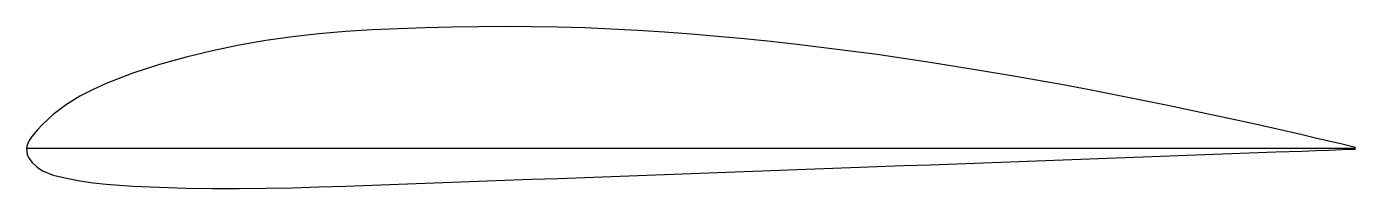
# Model space of a CAD drawing. Header units: millimetres. Extents: x 2.4 to 82.5, y -12.2 to -2.4.
import ezdxf

# ---------------------------------------------------------------- set-up
doc = ezdxf.new("R2010")
doc.units = ezdxf.units.MM
doc.layers.get('0').update_dxf_attribs({"linetype": 'CONTINUOUS'})

msp = doc.modelspace()

# ---------------------------------------------------------------- linework, layer by layer
for p, q in [((31.233, -2.401), (29.631, -2.413)), ((32.834, -2.41), (31.233, -2.401)), ((18.419, -3.019), (16.818, -3.248)), ((20.021, -2.842), (18.419, -3.019)), ((21.623, -2.707), (20.021, -2.842)), ((23.224, -2.607), (21.623, -2.707)), ((24.826, -2.533), (23.224, -2.607)), ((26.428, -2.478), (24.826, -2.533)), ((28.029, -2.438), (26.428, -2.478)), ((29.631, -2.413), (28.029, -2.438)), ((34.436, -2.438), (32.834, -2.41)), ((36.038, -2.487), (34.436, -2.438)), ((37.64, -2.556), (36.038, -2.487)), ((39.241, -2.641), (37.64, -2.556)), ((40.843, -2.744), (39.241, -2.641)), ((42.445, -2.862), (40.843, -2.744)), ((44.046, -2.996), (42.445, -2.862)), ((45.648, -3.145), (44.046, -2.996)), ((47.25, -3.305), (45.648, -3.145)), ((13.614, -3.86), (12.013, -4.246)), ((15.216, -3.528), (13.614, -3.86)), ((16.818, -3.248), (15.216, -3.528)), ((48.851, -3.482), (47.25, -3.305)), ((50.453, -3.674), (48.851, -3.482)), ((52.055, -3.877), (50.453, -3.674)), ((53.656, -4.094), (52.055, -3.877)), ((10.411, -4.695), (8.809, -5.221)), ((12.013, -4.246), (10.411, -4.695)), ((55.258, -4.326), (53.656, -4.094)), ((56.86, -4.569), (55.258, -4.326)), ((58.461, -4.821), (56.86, -4.569)), ((8.809, -5.221), (7.208, -5.836)), ((60.063, -5.084), (58.461, -4.821)), ((61.665, -5.356), (60.063, -5.084)), ((63.266, -5.636), (61.665, -5.356)), ((6.407, -6.194), (5.606, -6.606)), ((7.208, -5.836), (6.407, -6.194)), ((64.868, -5.925), (63.266, -5.636)), ((66.47, -6.225), (64.868, -5.925)), ((68.071, -6.534), (66.47, -6.225)), ((4.805, -7.095), (4.004, -7.71)), ((5.606, -6.606), (4.805, -7.095)), ((69.673, -6.852), (68.071, -6.534)), ((71.275, -7.181), (69.673, -6.852)), ((72.877, -7.515), (71.275, -7.181)), ((4.004, -7.71), (3.364, -8.31)), ((74.478, -7.858), (72.877, -7.515)), ((76.08, -8.21), (74.478, -7.858)), ((3.043, -8.639), (2.723, -9.025)), ((3.364, -8.31), (3.043, -8.639)), ((77.682, -8.571), (76.08, -8.21)), ((79.283, -8.937), (77.682, -8.571)), ((2.443, -9.554), (2.403, -9.74)), ((2.483, -9.443), (2.443, -9.554)), ((2.563, -9.277), (2.483, -9.443)), ((2.723, -9.025), (2.563, -9.277)), ((80.084, -9.125), (79.283, -8.937)), ((80.885, -9.314), (80.084, -9.125)), ((81.686, -9.503), (80.885, -9.314)), ((82.487, -9.692), (81.686, -9.503)), ((2.403, -9.74), (2.443, -10.115)), ((2.403, -9.74), (82.487, -9.74)), ((2.443, -10.115), (2.483, -10.215)), ((2.483, -10.215), (2.563, -10.367)), ((2.563, -10.367), (2.723, -10.581)), ((64.868, -10.435), (66.47, -10.375)), ((66.47, -10.375), (68.071, -10.318)), ((68.071, -10.318), (69.673, -10.258)), ((69.673, -10.258), (71.275, -10.201)), ((71.275, -10.201), (72.877, -10.141)), ((72.877, -10.141), (74.478, -10.084)), ((74.478, -10.084), (76.08, -10.024)), ((76.08, -10.024), (77.682, -9.963)), ((77.682, -9.963), (79.283, -9.906)), ((79.283, -9.906), (80.084, -9.878)), ((80.084, -9.878), (80.885, -9.846)), ((80.885, -9.846), (81.686, -9.818)), ((81.686, -9.818), (82.487, -9.789)), ((2.723, -10.581), (3.043, -10.884)), ((3.043, -10.884), (3.364, -11.099)), ((3.364, -11.099), (4.004, -11.365)), ((42.445, -11.259), (44.046, -11.199)), ((44.046, -11.199), (45.648, -11.142)), ((45.648, -11.142), (47.25, -11.082)), ((47.25, -11.082), (48.851, -11.025)), ((48.851, -11.025), (50.453, -10.964)), ((50.453, -10.964), (52.055, -10.907)), ((52.055, -10.907), (53.656, -10.847)), ((53.656, -10.847), (55.258, -10.787)), ((55.258, -10.787), (56.86, -10.73)), ((56.86, -10.73), (58.461, -10.67)), ((58.461, -10.67), (60.063, -10.613)), ((60.063, -10.613), (61.665, -10.553)), ((61.665, -10.553), (63.266, -10.495)), ((63.266, -10.495), (64.868, -10.435)), ((4.004, -11.365), (4.805, -11.551)), ((4.805, -11.551), (5.606, -11.705)), ((5.606, -11.705), (6.407, -11.825)), ((6.407, -11.825), (7.208, -11.914)), ((7.208, -11.914), (8.809, -12.02)), ((21.623, -12.026), (23.224, -11.968)), ((23.224, -11.968), (24.826, -11.908)), ((24.826, -11.908), (26.428, -11.848)), ((26.428, -11.848), (28.029, -11.788)), ((28.029, -11.788), (29.631, -11.728)), ((29.631, -11.728), (31.233, -11.668)), ((31.233, -11.668), (32.834, -11.611)), ((32.834, -11.611), (34.436, -11.554)), ((34.436, -11.554), (36.038, -11.494)), ((36.038, -11.494), (37.64, -11.436)), ((37.64, -11.436), (39.241, -11.376)), ((39.241, -11.376), (40.843, -11.319)), ((40.843, -11.319), (42.445, -11.259)), ((8.809, -12.02), (10.411, -12.094)), ((10.411, -12.094), (12.013, -12.14)), ((12.013, -12.14), (13.614, -12.163)), ((13.614, -12.163), (15.216, -12.163)), ((15.216, -12.163), (16.818, -12.146)), ((16.818, -12.146), (18.419, -12.117)), ((18.419, -12.117), (20.021, -12.074)), ((20.021, -12.074), (21.623, -12.026))]:
    msp.add_line(p, q)

doc.saveas('drawing.dxf')
